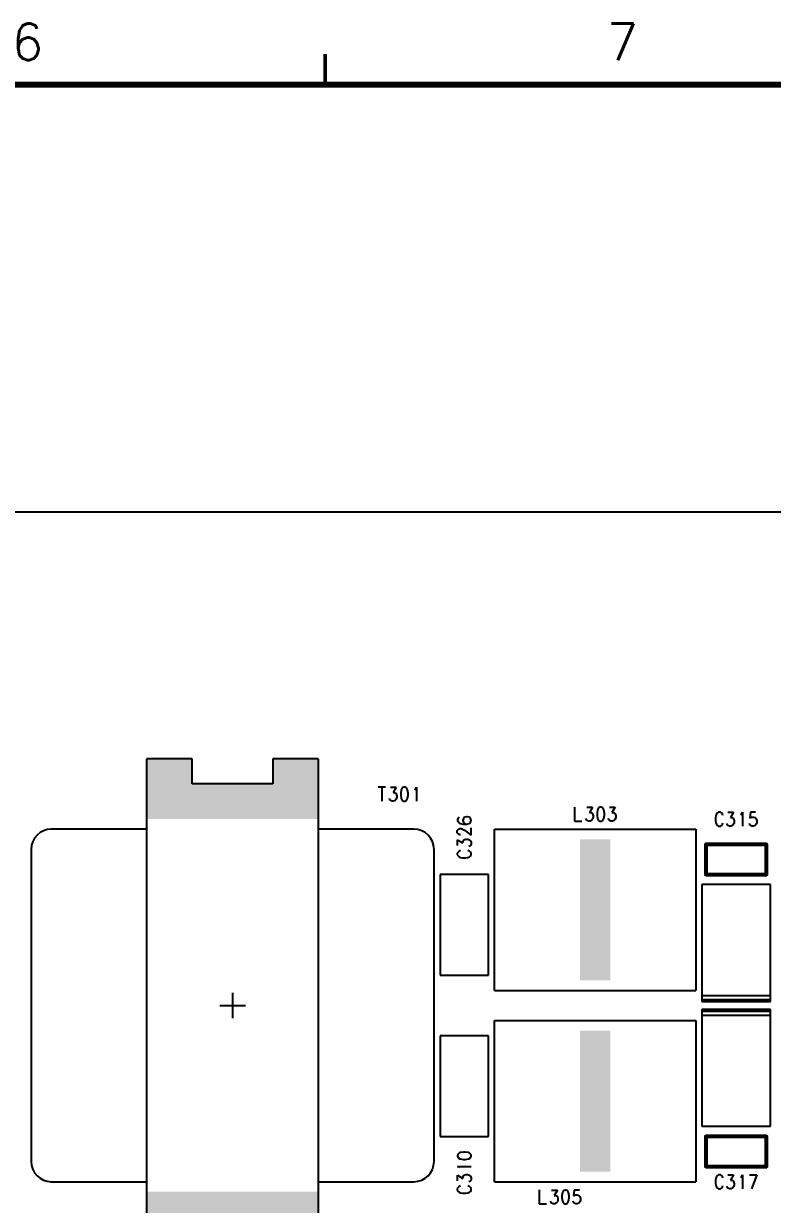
# Model space of a CAD drawing. Extents: x 295 to 953, y 10 to 290.
# Drawn here: x 759.8 to 821.1, y 193.3 to 290 of the extents above; entities that cross this region are included whole.
import ezdxf
from ezdxf.enums import TextEntityAlignment as Align

# ---------------------------------------------------------------- set-up
doc = ezdxf.new("R2010")
doc.units = 0
doc.header["$LTSCALE"] = 5
doc.header["$MEASUREMENT"] = 0
doc.layers.get('0').update_dxf_attribs({"linetype": 'CONTINUOUS', "lineweight": 25})
for name, color, linetype in [('13_C-SILK_GBR', 7, 'CONTINUOUS'), ('문자', 4, 'CONTINUOUS'), ('테두리', 3, 'CONTINUOUS')]:
    doc.layers.add(name, color=color, linetype=linetype)
doc.styles.get("Standard").update_dxf_attribs({"font": 'simplex.shx'})

# ---------------------------------------------------------------- blocks, each defined once
blk = doc.blocks.new('C')
at = {"layer": '테두리'}
for points, const_width in [([(307.5, 287.5), (307.5, 285)], 0.3), ([(15, 285), (15, 15), (405, 15), (405, 285), (15, 285)], 0.5)]:
    blk.add_lwpolyline(points, dxfattribs=dict(at, const_width=const_width))
at = {"layer": '문자'}
for s, p in [('6', (283.125, 288.5)), ('7', (331.875, 288.5))]:
    blk.add_text(s, height=3, dxfattribs=at).set_placement(p, align=Align.MIDDLE)

msp = doc.modelspace()

# ---------------------------------------------------------------- linework, layer by layer
at = {"layer": '13_C-SILK_GBR'}
for p, q in [((505.478, 250), (865.178, 250)), ((773.603, 229.788), (769.89, 229.788)), ((769.89, 189.363), (769.89, 229.788)), ((773.603, 227.725), (773.603, 229.788)), ((780.203, 229.788), (780.203, 227.725)), ((783.915, 229.788), (780.203, 229.788)), ((783.915, 229.788), (783.915, 189.363)), ((780.203, 227.725), (773.603, 227.725)), ((788.829, 227.478), (789.429, 227.478)), ((789.129, 227.478), (789.129, 226.323)), ((789.837, 227.459), (790.306, 227.459)), ((790.306, 227.459), (790.046, 227.022)), ((790.802, 227.408), (790.718, 227.25)), ((790.936, 227.459), (790.802, 227.408)), ((791.018, 227.459), (790.936, 227.459)), ((791.145, 227.408), (791.018, 227.459)), ((791.23, 227.25), (791.145, 227.408)), ((791.835, 227.25), (791.883, 227.303)), ((791.883, 227.303), (791.956, 227.459)), ((791.956, 227.459), (791.956, 226.323)), ((789.794, 226.428), (789.753, 226.532)), ((789.837, 226.375), (789.794, 226.428)), ((789.962, 226.323), (789.837, 226.375)), ((790.094, 226.323), (789.962, 226.323)), ((790.046, 227.022), (790.178, 227.022)), ((790.221, 226.375), (790.094, 226.323)), ((790.178, 227.022), (790.263, 226.969)), ((790.306, 226.479), (790.221, 226.375)), ((790.263, 226.969), (790.306, 226.918)), ((790.306, 226.918), (790.353, 226.76)), ((790.353, 226.638), (790.306, 226.479)), ((790.353, 226.76), (790.353, 226.638)), ((790.718, 227.25), (790.677, 226.969)), ((790.677, 226.969), (790.677, 226.813)), ((790.677, 226.813), (790.718, 226.532)), ((790.718, 226.532), (790.802, 226.375)), ((790.802, 226.375), (790.936, 226.323)), ((790.936, 226.323), (791.018, 226.323)), ((791.018, 226.323), (791.145, 226.375)), ((791.145, 226.375), (791.23, 226.532)), ((791.277, 226.969), (791.23, 227.25)), ((791.23, 226.532), (791.277, 226.813)), ((791.277, 226.813), (791.277, 226.969)), ((804.916, 225.828), (804.916, 224.673)), ((805.924, 225.809), (806.393, 225.809)), ((806.393, 225.809), (806.134, 225.372)), ((806.134, 225.372), (806.266, 225.372)), ((806.266, 225.372), (806.35, 225.319)), ((806.806, 225.6), (806.764, 225.319)), ((806.89, 225.758), (806.806, 225.6)), ((807.023, 225.809), (806.89, 225.758)), ((807.106, 225.809), (807.023, 225.809)), ((807.233, 225.758), (807.106, 225.809)), ((807.317, 225.6), (807.233, 225.758)), ((807.365, 225.319), (807.317, 225.6)), ((807.772, 225.809), (808.241, 225.809)), ((808.241, 225.809), (807.982, 225.372)), ((807.982, 225.372), (808.114, 225.372)), ((808.114, 225.372), (808.198, 225.319)), ((816.701, 225.415), (816.623, 225.346)), ((816.862, 225.415), (816.701, 225.415)), ((816.941, 225.346), (816.862, 225.415)), ((817.474, 225.397), (817.943, 225.397)), ((817.943, 225.397), (817.684, 224.96)), ((818.596, 225.24), (818.669, 225.397)), ((818.669, 225.397), (818.669, 224.26)), ((819.322, 225.397), (819.28, 224.907)), ((819.748, 225.397), (819.322, 225.397)), ((795.369, 224.943), (795.318, 224.805)), ((795.318, 224.805), (795.318, 224.714)), ((795.318, 224.714), (795.369, 224.577)), ((795.475, 224.991), (795.369, 224.943)), ((795.369, 224.577), (795.528, 224.479)), ((795.528, 224.479), (795.808, 224.438)), ((795.808, 224.895), (795.755, 224.757)), ((795.755, 224.757), (795.755, 224.714)), ((795.755, 224.714), (795.808, 224.577)), ((795.912, 224.991), (795.808, 224.895)), ((795.808, 224.577), (795.912, 224.479)), ((795.808, 224.438), (796.071, 224.438)), ((796.071, 225.039), (795.912, 224.991)), ((795.912, 224.479), (796.071, 224.438)), ((796.14, 225.039), (796.071, 225.039)), ((796.071, 224.438), (796.298, 224.479)), ((796.298, 224.991), (796.14, 225.039)), ((796.402, 224.895), (796.298, 224.991)), ((796.298, 224.479), (796.402, 224.577)), ((796.455, 224.757), (796.402, 224.895)), ((796.402, 224.577), (796.455, 224.714)), ((796.455, 224.714), (796.455, 224.757)), ((804.916, 224.673), (805.517, 224.673)), ((805.882, 224.778), (805.84, 224.882)), ((805.924, 224.725), (805.882, 224.778)), ((806.05, 224.673), (805.924, 224.725)), ((806.182, 224.673), (806.05, 224.673)), ((806.309, 224.725), (806.182, 224.673)), ((806.393, 224.829), (806.309, 224.725)), ((806.35, 225.319), (806.393, 225.268)), ((806.393, 225.268), (806.441, 225.11)), ((806.441, 224.988), (806.393, 224.829)), ((806.441, 225.11), (806.441, 224.988)), ((806.764, 225.319), (806.764, 225.163)), ((806.764, 225.163), (806.806, 224.882)), ((806.806, 224.882), (806.89, 224.725)), ((806.89, 224.725), (807.023, 224.673)), ((807.023, 224.673), (807.106, 224.673)), ((807.106, 224.673), (807.233, 224.725)), ((807.233, 224.725), (807.317, 224.882)), ((807.317, 224.882), (807.365, 225.163)), ((807.365, 225.163), (807.365, 225.319)), ((807.73, 224.778), (807.688, 224.882)), ((807.772, 224.725), (807.73, 224.778)), ((807.898, 224.673), (807.772, 224.725)), ((808.03, 224.673), (807.898, 224.673)), ((808.157, 224.725), (808.03, 224.673)), ((808.241, 224.829), (808.157, 224.725)), ((808.198, 225.319), (808.241, 225.268)), ((808.241, 225.268), (808.289, 225.11)), ((808.289, 224.988), (808.241, 224.829)), ((808.289, 225.11), (808.289, 224.988)), ((816.503, 225.135), (816.466, 224.978)), ((816.466, 224.978), (816.466, 224.697)), ((816.466, 224.697), (816.503, 224.541)), ((816.544, 225.24), (816.503, 225.135)), ((816.503, 224.541), (816.544, 224.417)), ((816.623, 225.346), (816.544, 225.24)), ((816.544, 224.417), (816.623, 224.313)), ((817.026, 225.24), (816.941, 225.346)), ((816.941, 224.313), (817.026, 224.417)), ((817.067, 225.135), (817.026, 225.24)), ((817.026, 224.417), (817.067, 224.541)), ((817.432, 224.366), (817.39, 224.47)), ((817.684, 224.96), (817.816, 224.96)), ((817.816, 224.96), (817.9, 224.907)), ((817.943, 224.417), (817.859, 224.313)), ((817.9, 224.907), (817.943, 224.856)), ((817.943, 224.856), (817.991, 224.697)), ((817.991, 224.575), (817.943, 224.417)), ((817.991, 224.697), (817.991, 224.575)), ((818.549, 225.187), (818.596, 225.24)), ((819.28, 224.366), (819.238, 224.47)), ((819.28, 224.907), (819.322, 224.96)), ((819.322, 224.96), (819.448, 225.012)), ((819.448, 225.012), (819.575, 225.012)), ((819.575, 225.012), (819.707, 224.96)), ((819.707, 224.96), (819.791, 224.856)), ((819.791, 224.417), (819.707, 224.313)), ((819.791, 224.856), (819.839, 224.697)), ((819.839, 224.575), (819.791, 224.417)), ((819.839, 224.697), (819.839, 224.575)), ((769.89, 224.013), (762.053, 224.013)), ((791.753, 224.013), (783.915, 224.013)), ((795.3, 223.899), (795.369, 223.983)), ((795.3, 223.724), (795.3, 223.899)), ((795.369, 223.64), (795.3, 223.724)), ((795.369, 223.983), (795.422, 224.024)), ((795.422, 223.598), (795.369, 223.64)), ((795.422, 224.024), (795.528, 224.067)), ((795.528, 223.555), (795.422, 223.598)), ((795.528, 224.067), (795.633, 224.067)), ((795.581, 223.555), (795.528, 223.555)), ((795.633, 224.067), (795.737, 224.024)), ((795.737, 224.024), (795.912, 223.94)), ((795.912, 223.94), (796.455, 223.514)), ((796.455, 223.514), (796.455, 224.115)), ((798.353, 210.813), (798.353, 224.013)), ((798.353, 224.013), (814.853, 224.013)), ((814.853, 224.013), (814.853, 210.813)), ((816.623, 224.313), (816.701, 224.26)), ((816.701, 224.26), (816.862, 224.26)), ((816.862, 224.26), (816.941, 224.313)), ((817.474, 224.313), (817.432, 224.366)), ((817.6, 224.26), (817.474, 224.313)), ((817.732, 224.26), (817.6, 224.26)), ((817.859, 224.313), (817.732, 224.26)), ((819.322, 224.313), (819.28, 224.366)), ((819.448, 224.26), (819.322, 224.313)), ((819.575, 224.26), (819.448, 224.26)), ((819.707, 224.313), (819.575, 224.26)), ((795.318, 222.674), (795.318, 223.143)), ((795.318, 223.143), (795.755, 222.884)), ((795.755, 223.016), (795.808, 223.1)), ((795.755, 222.884), (795.755, 223.016)), ((795.808, 223.1), (795.859, 223.143)), ((795.859, 223.143), (796.018, 223.191)), ((796.018, 223.191), (796.14, 223.191)), ((796.14, 223.191), (796.298, 223.143)), ((796.349, 222.631), (796.246, 222.59)), ((796.298, 223.143), (796.402, 223.059)), ((796.402, 222.674), (796.349, 222.631)), ((796.402, 223.059), (796.455, 222.932)), ((796.455, 222.8), (796.402, 222.674)), ((796.455, 222.932), (796.455, 222.8)), ((815.651, 222.844), (815.608, 222.801)), ((815.608, 222.801), (815.651, 222.844)), ((815.608, 222.801), (815.608, 222.749)), ((815.608, 222.775), (815.608, 222.801)), ((815.608, 220.3), (815.608, 222.775)), ((815.608, 222.749), (815.651, 222.706)), ((815.678, 222.844), (815.651, 222.844)), ((815.651, 222.844), (815.704, 222.844)), ((820.628, 222.844), (815.678, 222.844)), ((815.678, 222.706), (820.628, 222.706)), ((815.704, 222.844), (815.747, 222.801)), ((815.747, 222.775), (815.747, 220.3)), ((820.558, 222.801), (820.601, 222.844)), ((820.558, 222.775), (820.558, 222.801)), ((820.558, 220.3), (820.558, 222.775)), ((820.601, 222.844), (820.654, 222.844)), ((820.628, 222.706), (820.654, 222.706)), ((820.697, 222.801), (820.654, 222.844)), ((820.654, 222.844), (820.697, 222.801)), ((820.654, 222.706), (820.697, 222.749)), ((820.697, 222.749), (820.697, 222.801)), ((820.697, 222.775), (820.697, 220.3)), ((760.403, 222.363), (760.403, 196.787)), ((793.403, 196.787), (793.403, 222.363)), ((795.369, 222.141), (795.3, 222.062)), ((795.3, 222.062), (795.3, 221.901)), ((795.3, 221.901), (795.369, 221.823)), ((795.475, 222.226), (795.369, 222.141)), ((795.369, 221.823), (795.475, 221.744)), ((795.581, 222.267), (795.475, 222.226)), ((795.475, 221.744), (795.581, 221.703)), ((795.581, 221.703), (795.737, 221.666)), ((795.737, 221.666), (796.018, 221.666)), ((796.018, 221.666), (796.175, 221.703)), ((796.298, 222.226), (796.175, 222.267)), ((796.175, 221.703), (796.298, 221.744)), ((796.402, 222.141), (796.298, 222.226)), ((796.298, 221.744), (796.402, 221.823)), ((796.455, 222.062), (796.402, 222.141)), ((796.402, 221.823), (796.455, 221.901)), ((796.455, 221.901), (796.455, 222.062)), ((793.898, 220.3), (793.898, 212.05)), ((797.858, 220.3), (793.898, 220.3)), ((797.858, 212.05), (797.858, 220.3)), ((815.651, 220.369), (815.608, 220.326)), ((815.608, 220.326), (815.608, 220.274)), ((815.608, 220.274), (815.651, 220.231)), ((815.651, 220.231), (815.608, 220.274)), ((815.678, 220.369), (815.651, 220.369)), ((815.704, 220.231), (815.651, 220.231)), ((820.628, 220.369), (815.678, 220.369)), ((815.678, 220.231), (820.628, 220.231)), ((815.747, 220.274), (815.704, 220.231)), ((815.747, 220.3), (815.747, 220.274)), ((820.601, 220.231), (820.558, 220.274)), ((820.654, 220.231), (820.601, 220.231)), ((820.628, 220.231), (820.654, 220.231)), ((820.697, 220.326), (820.654, 220.369)), ((820.697, 220.274), (820.654, 220.231)), ((820.654, 220.231), (820.697, 220.274)), ((820.697, 220.274), (820.697, 220.326)), ((820.697, 220.3), (820.697, 220.274)), ((820.958, 219.475), (815.348, 219.475)), ((815.348, 219.475), (815.348, 210.4)), ((820.958, 210.4), (820.958, 219.475)), ((793.898, 212.05), (797.858, 212.05)), ((776.903, 210.623), (776.903, 208.527)), ((798.353, 210.813), (814.853, 210.813)), ((815.348, 210.4), (820.958, 210.4)), ((815.348, 210.4), (815.348, 209.905)), ((815.348, 210.235), (815.348, 210.07)), ((815.348, 210.07), (820.958, 210.07)), ((815.348, 210.07), (815.348, 209.905)), ((815.348, 209.905), (820.958, 209.905)), ((820.958, 210.07), (820.958, 210.4)), ((820.958, 209.905), (820.958, 210.07)), ((775.855, 209.575), (777.95, 209.575)), ((820.958, 209.245), (815.348, 209.245)), ((815.348, 209.245), (815.348, 209.08)), ((820.958, 209.08), (815.348, 209.08)), ((815.348, 209.08), (815.348, 208.75)), ((820.958, 208.75), (820.958, 209.245)), ((820.958, 209.08), (820.958, 209.245)), ((820.958, 208.915), (820.958, 209.08)), ((798.353, 195.138), (798.353, 208.338)), ((798.353, 208.338), (814.853, 208.338)), ((814.853, 208.338), (814.853, 195.138)), ((820.958, 208.75), (815.348, 208.75)), ((815.348, 208.75), (815.348, 199.675)), ((820.958, 199.675), (820.958, 208.75)), ((797.858, 207.1), (793.898, 207.1)), ((793.898, 207.1), (793.898, 198.85)), ((797.858, 198.85), (797.858, 207.1)), ((815.348, 199.675), (820.958, 199.675)), ((793.898, 198.85), (797.858, 198.85)), ((815.651, 198.919), (815.608, 198.876)), ((815.608, 198.876), (815.651, 198.919)), ((815.608, 198.876), (815.608, 198.824)), ((815.608, 198.85), (815.608, 198.876)), ((815.608, 196.375), (815.608, 198.85)), ((815.608, 198.824), (815.651, 198.781)), ((815.678, 198.919), (815.651, 198.919)), ((815.651, 198.919), (815.704, 198.919)), ((820.628, 198.919), (815.678, 198.919)), ((815.678, 198.781), (820.628, 198.781)), ((815.704, 198.919), (815.747, 198.876)), ((815.747, 198.85), (815.747, 196.375)), ((820.558, 198.876), (820.601, 198.919)), ((820.558, 198.85), (820.558, 198.876)), ((820.558, 196.375), (820.558, 198.85)), ((820.601, 198.919), (820.654, 198.919)), ((820.628, 198.781), (820.654, 198.781)), ((820.697, 198.876), (820.654, 198.919)), ((820.654, 198.919), (820.697, 198.876)), ((820.654, 198.781), (820.697, 198.824)), ((820.697, 198.824), (820.697, 198.876)), ((820.697, 198.85), (820.697, 196.375)), ((795.369, 197.434), (795.318, 197.307)), ((795.318, 197.307), (795.318, 197.225)), ((795.528, 197.518), (795.369, 197.434)), ((795.808, 197.566), (795.528, 197.518)), ((795.965, 197.566), (795.808, 197.566)), ((796.246, 197.518), (795.965, 197.566)), ((796.402, 197.434), (796.246, 197.518)), ((796.455, 197.307), (796.402, 197.434)), ((796.455, 197.225), (796.455, 197.307)), ((795.318, 197.225), (795.369, 197.091)), ((795.475, 196.324), (795.318, 196.396)), ((795.318, 196.396), (796.455, 196.396)), ((795.369, 197.091), (795.528, 197.007)), ((795.528, 197.007), (795.808, 196.966)), ((795.808, 196.966), (795.965, 196.966)), ((795.965, 196.966), (796.246, 197.007)), ((796.246, 197.007), (796.402, 197.091)), ((796.402, 197.091), (796.455, 197.225)), ((815.651, 196.444), (815.608, 196.401)), ((815.608, 196.401), (815.608, 196.349)), ((815.608, 196.349), (815.651, 196.306)), ((815.651, 196.306), (815.608, 196.349)), ((815.678, 196.444), (815.651, 196.444)), ((820.628, 196.444), (815.678, 196.444)), ((815.747, 196.349), (815.704, 196.306)), ((815.747, 196.375), (815.747, 196.349)), ((820.601, 196.306), (820.558, 196.349)), ((820.697, 196.401), (820.654, 196.444)), ((820.697, 196.349), (820.654, 196.306)), ((820.654, 196.306), (820.697, 196.349)), ((820.697, 196.349), (820.697, 196.401)), ((820.697, 196.375), (820.697, 196.349)), ((795.318, 195.202), (795.318, 195.67)), ((795.318, 195.67), (795.755, 195.411)), ((795.528, 196.276), (795.475, 196.324)), ((795.755, 195.543), (795.808, 195.628)), ((795.755, 195.411), (795.755, 195.543)), ((795.808, 195.628), (795.859, 195.67)), ((795.859, 195.67), (796.018, 195.718)), ((796.018, 195.718), (796.14, 195.718)), ((796.14, 195.718), (796.298, 195.67)), ((796.298, 195.67), (796.402, 195.586)), ((796.402, 195.586), (796.455, 195.459)), ((796.455, 195.459), (796.455, 195.327)), ((815.704, 196.306), (815.651, 196.306)), ((815.678, 196.306), (820.628, 196.306)), ((816.503, 195.435), (816.466, 195.278)), ((816.544, 195.54), (816.503, 195.435)), ((816.623, 195.646), (816.544, 195.54)), ((816.701, 195.715), (816.623, 195.646)), ((816.862, 195.715), (816.701, 195.715)), ((816.941, 195.646), (816.862, 195.715)), ((817.026, 195.54), (816.941, 195.646)), ((817.067, 195.435), (817.026, 195.54)), ((817.474, 195.697), (817.943, 195.697)), ((817.943, 195.697), (817.684, 195.26)), ((818.549, 195.487), (818.596, 195.54)), ((818.596, 195.54), (818.669, 195.697)), ((818.669, 195.697), (818.669, 194.56)), ((819.238, 195.697), (819.839, 195.697)), ((819.839, 195.697), (819.407, 194.56)), ((820.654, 196.306), (820.601, 196.306)), ((820.628, 196.306), (820.654, 196.306)), ((762.053, 195.138), (769.89, 195.138)), ((783.915, 195.138), (791.753, 195.138)), ((795.369, 194.669), (795.3, 194.59)), ((795.3, 194.59), (795.3, 194.428)), ((795.3, 194.428), (795.369, 194.35)), ((795.475, 194.753), (795.369, 194.669)), ((795.581, 194.794), (795.475, 194.753)), ((796.298, 194.753), (796.175, 194.794)), ((796.349, 195.159), (796.246, 195.118)), ((796.402, 194.669), (796.298, 194.753)), ((796.402, 195.202), (796.349, 195.159)), ((796.455, 195.327), (796.402, 195.202)), ((796.455, 194.59), (796.402, 194.669)), ((796.402, 194.35), (796.455, 194.428)), ((796.455, 194.428), (796.455, 194.59)), ((798.353, 195.138), (814.853, 195.138)), ((802.029, 194.478), (802.029, 193.323)), ((803.037, 194.459), (803.506, 194.459)), ((803.506, 194.459), (803.246, 194.022)), ((804.002, 194.408), (803.918, 194.25)), ((804.136, 194.459), (804.002, 194.408)), ((804.218, 194.459), (804.136, 194.459)), ((804.345, 194.408), (804.218, 194.459)), ((804.43, 194.25), (804.345, 194.408)), ((804.885, 194.459), (804.842, 193.969)), ((805.311, 194.459), (804.885, 194.459)), ((816.466, 195.278), (816.466, 194.997)), ((816.466, 194.997), (816.503, 194.841)), ((816.503, 194.841), (816.544, 194.717)), ((816.544, 194.717), (816.623, 194.613)), ((816.623, 194.613), (816.701, 194.56)), ((816.701, 194.56), (816.862, 194.56)), ((816.862, 194.56), (816.941, 194.613)), ((816.941, 194.613), (817.026, 194.717)), ((817.026, 194.717), (817.067, 194.841)), ((817.432, 194.666), (817.39, 194.77)), ((817.474, 194.613), (817.432, 194.666)), ((817.6, 194.56), (817.474, 194.613)), ((817.732, 194.56), (817.6, 194.56)), ((817.684, 195.26), (817.816, 195.26)), ((817.859, 194.613), (817.732, 194.56)), ((817.816, 195.26), (817.9, 195.207)), ((817.943, 194.717), (817.859, 194.613)), ((817.9, 195.207), (817.943, 195.156)), ((817.943, 195.156), (817.991, 194.997)), ((817.991, 194.875), (817.943, 194.717)), ((817.991, 194.997), (817.991, 194.875)), ((795.369, 194.35), (795.475, 194.271)), ((795.475, 194.271), (795.581, 194.23)), ((795.581, 194.23), (795.737, 194.194)), ((795.737, 194.194), (796.018, 194.194)), ((796.018, 194.194), (796.175, 194.23)), ((796.175, 194.23), (796.298, 194.271)), ((796.298, 194.271), (796.402, 194.35)), ((802.994, 193.428), (802.953, 193.532)), ((803.246, 194.022), (803.378, 194.022)), ((803.378, 194.022), (803.463, 193.969)), ((803.506, 193.479), (803.421, 193.375)), ((803.463, 193.969), (803.506, 193.918)), ((803.506, 193.918), (803.553, 193.76)), ((803.553, 193.638), (803.506, 193.479)), ((803.553, 193.76), (803.553, 193.638)), ((803.918, 194.25), (803.877, 193.969)), ((803.877, 193.969), (803.877, 193.813)), ((803.877, 193.813), (803.918, 193.532)), ((803.918, 193.532), (804.002, 193.375)), ((804.345, 193.375), (804.43, 193.532)), ((804.477, 193.969), (804.43, 194.25)), ((804.43, 193.532), (804.477, 193.813)), ((804.477, 193.813), (804.477, 193.969)), ((804.842, 193.428), (804.801, 193.532)), ((804.842, 193.969), (804.885, 194.022)), ((804.885, 194.022), (805.01, 194.075)), ((805.01, 194.075), (805.137, 194.075)), ((805.137, 194.075), (805.269, 194.022)), ((805.269, 194.022), (805.354, 193.918)), ((805.354, 193.479), (805.269, 193.375)), ((805.354, 193.918), (805.401, 193.76)), ((805.401, 193.638), (805.354, 193.479)), ((805.401, 193.76), (805.401, 193.638)), ((802.029, 193.323), (802.629, 193.323)), ((803.037, 193.375), (802.994, 193.428)), ((803.162, 193.323), (803.037, 193.375)), ((803.294, 193.323), (803.162, 193.323)), ((803.421, 193.375), (803.294, 193.323)), ((804.002, 193.375), (804.136, 193.323)), ((804.136, 193.323), (804.218, 193.323)), ((804.218, 193.323), (804.345, 193.375)), ((804.885, 193.375), (804.842, 193.428)), ((805.01, 193.323), (804.885, 193.375)), ((805.137, 193.323), (805.01, 193.323)), ((805.269, 193.375), (805.137, 193.323))]:
    msp.add_line(p, q, dxfattribs=at)
for centre, start, end in [((762.053, 222.363), 90, 180), ((791.753, 222.363), 360, 90), ((762.053, 196.787), 180, 270), ((791.753, 196.787), 270, 0)]:
    msp.add_arc(centre, 1.65, start, end, dxfattribs=at)
for points in [[(769.89, 227.725), (769.89, 229.787), (773.603, 227.725), (773.603, 229.787)], [(769.89, 229.787), (769.89, 229.787), (773.603, 229.787), (769.89, 229.787)], [(780.203, 229.787), (780.203, 229.788), (783.915, 229.787), (780.203, 229.788)], [(780.203, 227.725), (780.203, 229.787), (783.915, 227.725), (783.915, 229.787)], [(769.89, 224.838), (769.89, 227.725), (783.915, 224.838), (783.915, 227.725)], [(805.365, 223.187), (805.365, 223.188), (807.84, 223.187), (805.365, 223.188)], [(805.365, 211.638), (805.365, 223.187), (807.84, 211.638), (807.84, 223.187)], [(805.365, 207.512), (805.365, 207.513), (807.84, 207.512), (805.365, 207.513)], [(805.365, 195.963), (805.365, 207.512), (807.84, 195.963), (807.84, 207.512)], [(769.89, 191.425), (769.89, 194.312), (783.915, 191.425), (783.915, 194.312)], [(769.89, 194.312), (769.89, 194.312), (783.915, 194.312), (769.89, 194.312)]]:
    msp.add_solid(points, dxfattribs=at)

# ---------------------------------------------------------------- block references
msp.add_blockref('C', (476.978, 0))

doc.saveas('drawing.dxf')
